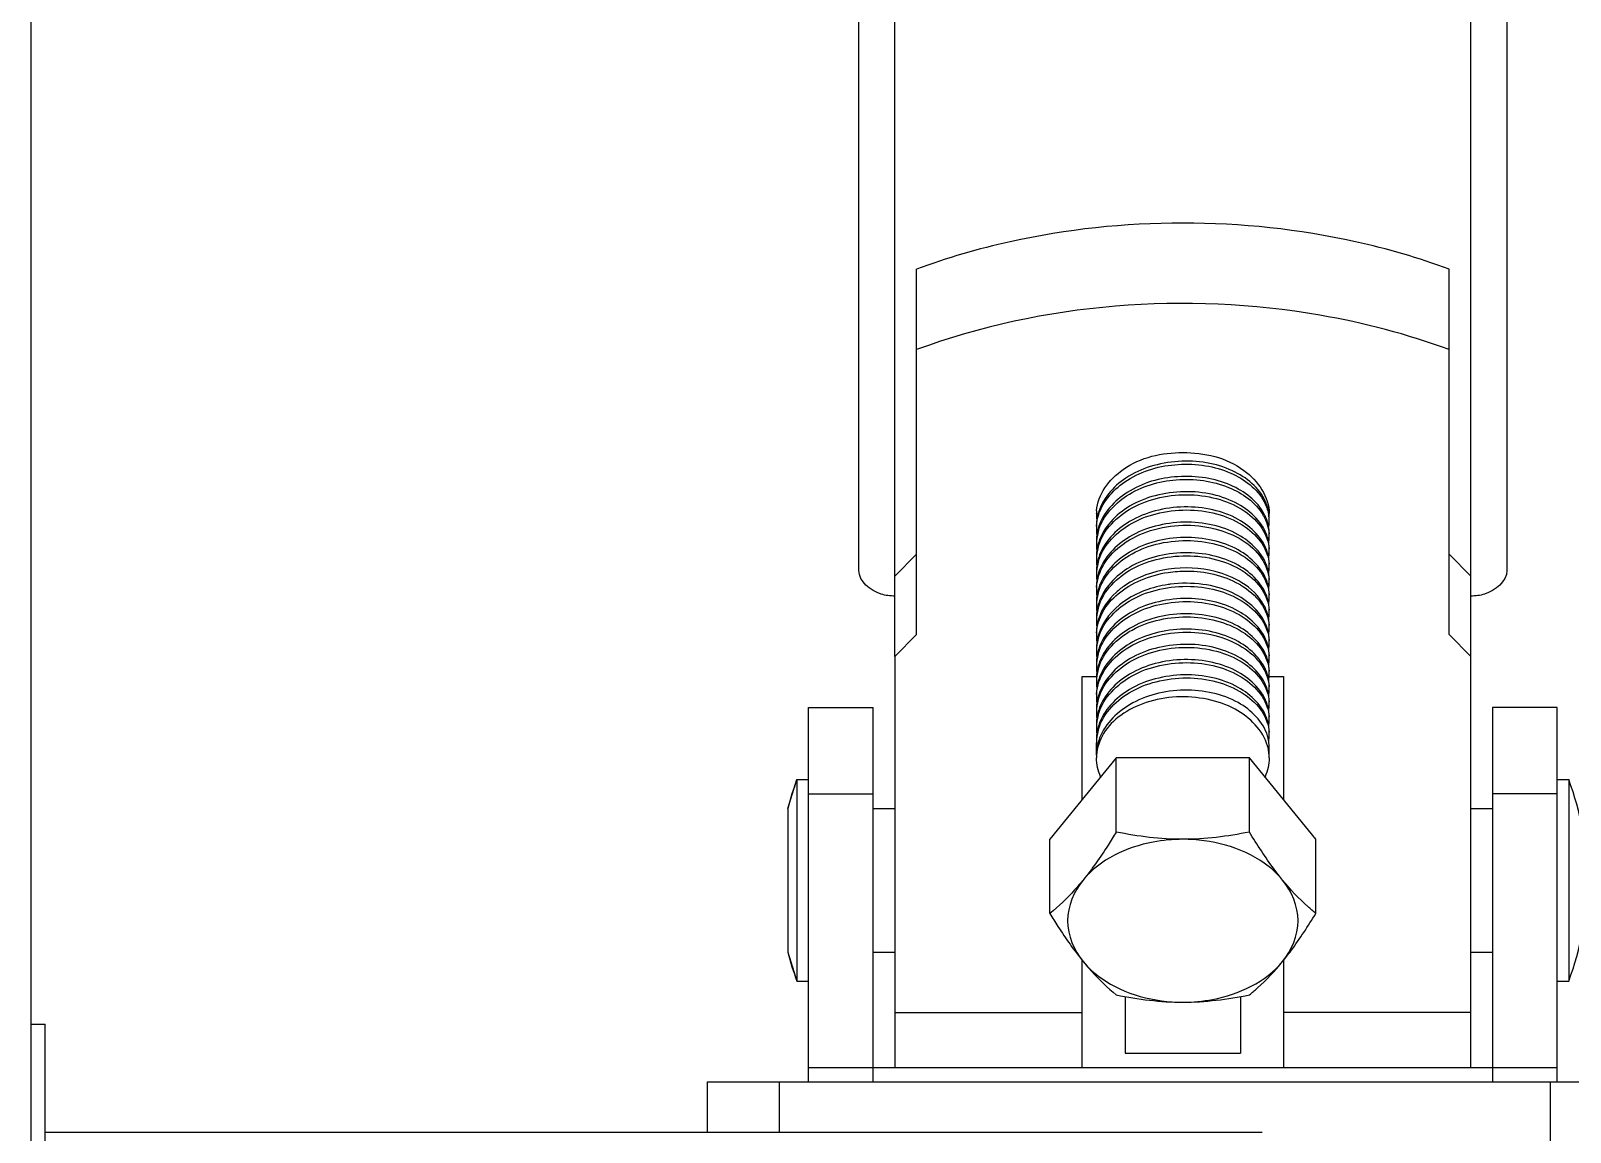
# Model space of a CAD drawing. Extents: x 185245 to 1992634, y -19957 to 755165.
# Drawn here: x 1878212.5 to 1878699.2, y 577585 to 577933.4 of the extents above; entities that cross this region are included whole.
import ezdxf

# ---------------------------------------------------------------- set-up
doc = ezdxf.new("R2010")
doc.units = 0
doc.header["$LTSCALE"] = 1000
doc.header["$MEASUREMENT"] = 0
doc.layers.add('02___PRT_ALL_AXES', color=7, linetype='Continuous')

msp = doc.modelspace()

# ---------------------------------------------------------------- linework, layer by layer
at = {"color": 7, "linetype": 'Continuous'}
for p, q in [((1878212.49, 580214.5), (1878212.49, 576571.85)), ((1878474.31, 577762.62), (1878474.31, 579282.38)), ((1878679.21, 579282.38), (1878679.21, 577762.62)), ((1878485.69, 577760.91), (1878485.69, 579232.95)), ((1878667.83, 577760.91), (1878667.83, 579232.95)), ((1878549.44, 577780.58), (1878549.44, 577780.65)), ((1878485.69, 577735.48), (1878485.69, 577605.45)), ((1878667.83, 577605.45), (1878667.83, 577735.48)), ((1878544.89, 577690.1), (1878544.89, 577729.13)), ((1878608.63, 577729.13), (1878608.63, 577690.1)), ((1878458.37, 577600.9), (1878458.37, 577719.28)), ((1878458.37, 577719.28), (1878478.86, 577719.28)), ((1878478.86, 577600.9), (1878478.86, 577719.28)), ((1878695.15, 577719.28), (1878674.66, 577719.28)), ((1878674.66, 577719.28), (1878674.66, 577600.9)), ((1878695.15, 577600.9), (1878695.15, 577719.28)), ((1878549.9, 577707.95), (1878549.44, 577708.14)), ((1878549.44, 577704.27), (1878549.44, 577708.14)), ((1878604.08, 577703.37), (1878604.08, 577706.69)), ((1878555.73, 577703.37), (1878534.7, 577677.62)), ((1878597.79, 577703.37), (1878555.73, 577703.37)), ((1878618.82, 577677.62), (1878597.79, 577703.37)), ((1878454.73, 577696.52), (1878458.37, 577696.52)), ((1878695.15, 577696.52), (1878698.79, 577696.52)), ((1878458.37, 577691.96), (1878478.86, 577691.96)), ((1878695.15, 577691.96), (1878674.66, 577691.96)), ((1878478.86, 577687.41), (1878485.69, 577687.41)), ((1878667.83, 577687.41), (1878674.66, 577687.41)), ((1878544.89, 577605.45), (1878544.89, 577639.4)), ((1878608.63, 577639.4), (1878608.63, 577605.45)), ((1878454.73, 577632.77), (1878458.37, 577632.77)), ((1878695.15, 577632.77), (1878698.79, 577632.77)), ((1878558.55, 577627.88), (1878558.55, 577610)), ((1878594.97, 577627.88), (1878594.97, 577610)), ((1878212.49, 577619.11), (1878217.05, 577619.11)), ((1878217.05, 577573.58), (1878217.05, 577619.11)), ((1878485.69, 577622.79), (1878544.89, 577622.79)), ((1878667.83, 577622.79), (1878608.63, 577622.79)), ((1878558.55, 577610), (1878594.97, 577610)), ((1878458.37, 577605.45), (1878695.15, 577605.45)), ((1878426.5, 577584.96), (1878426.5, 577600.9)), ((1878426.5, 577600.9), (1878813.53, 577600.9)), ((1878449.27, 577584.96), (1878449.27, 577600.9)), ((1878692.87, 577600.9), (1878692.87, 577364.13)), ((1878217.05, 577584.96), (1878601.8, 577584.96))]:
    msp.add_line(p, q, dxfattribs=at)
for centre, radius, start, end in [((1878590.23, 577778.83), 13.88, 16.463, 24.1462), ((1878564.15, 577780.58), 14.71, 178.7568, 179.7371), ((1878564.13, 577780.58), 14.69, 179.7373, 180), ((1878564.28, 577780.58), 14.84, 180.017, 187.4905), ((1878564.63, 577776.66), 15.2, 165.833, 172.4333), ((1878564.83, 577776.61), 15.4, 165.5442, 165.8443), ((1878588.8, 577772.34), 15.47, 29.635, 30.5689), ((1878589.37, 577773.62), 14.83, 25.7531, 27.6632), ((1878589.89, 577773.86), 14.26, 20.1759, 25.7754), ((1878590.77, 577779), 13.32, 15.3164, 16.4117), ((1878591.02, 577779.07), 13.06, 8.8387, 15.3294), ((1878591.18, 577778.13), 12.9, 9.5494, 10.9745), ((1878591.32, 577778.15), 12.76, 4.3772, 9.5535), ((1878591.29, 577783.01), 12.79, 351.2051, 354.2165), ((1878591.27, 577779.11), 12.81, 6.8038, 8.821), ((1878591.44, 577779.13), 12.64, 0.0138, 6.8103), ((1878564.29, 577776.71), 14.85, 172.4409, 179.9826), ((1878564.19, 577775.75), 14.75, 176.2908, 179.9967), ((1878564.29, 577775.75), 14.85, 180.0174, 187.5633), ((1878564.64, 577771.83), 15.2, 165.6882, 172.5045), ((1878564.83, 577770.82), 15.4, 162.4954, 170.6136), ((1878565.02, 577771.74), 15.59, 162.517, 165.6934), ((1878590.36, 577774.04), 13.75, 18.8402, 20.1483), ((1878590.55, 577774.1), 13.55, 16.7965, 18.8416), ((1878590.92, 577774.21), 13.16, 10.3064, 16.8137), ((1878591.35, 577774.29), 12.73, 0.0321, 10.2928), ((1878591.42, 577778.17), 12.66, 352.6975, 359.9837), ((1878591.46, 577778.16), 12.62, 0.0037, 4.3716), ((1878564.28, 577771.88), 14.84, 172.5135, 179.983), ((1878564.19, 577770.92), 14.76, 176.2906, 179.9967), ((1878564.29, 577770.92), 14.85, 180.0173, 187.5347), ((1878564.4, 577770.9), 14.96, 170.6414, 176.2826), ((1878564.64, 577767), 15.2, 165.7505, 172.4767), ((1878564.83, 577766), 15.4, 162.4832, 170.5789), ((1878565.01, 577766.91), 15.59, 162.5133, 165.755), ((1878590.77, 577769.34), 13.32, 15.3039, 16.412), ((1878591.02, 577769.41), 13.06, 8.839, 15.3168), ((1878591.39, 577773.34), 12.69, 351.1952, 359.9741), ((1878591.39, 577769.46), 12.69, 0.0261, 8.8331), ((1878591.49, 577773.33), 12.59, 0.0047, 4.3399), ((1878564.29, 577767.05), 14.85, 172.4851, 179.9829), ((1878564.19, 577766.09), 14.76, 176.2901, 179.9967), ((1878564.29, 577766.09), 14.85, 180.0171, 187.5223), ((1878564.4, 577766.07), 14.96, 170.6064, 176.282), ((1878564.63, 577762.17), 15.2, 165.7629, 172.465), ((1878564.83, 577761.17), 15.4, 162.498, 170.6185), ((1878565.01, 577762.08), 15.59, 162.501, 165.7673), ((1878590.77, 577764.51), 13.32, 15.3602, 16.4085), ((1878591.02, 577764.58), 13.06, 8.8275, 15.3735), ((1878591.39, 577768.51), 12.69, 351.1826, 359.9739), ((1878591.39, 577764.64), 12.69, 0.0261, 8.8211), ((1878591.49, 577768.5), 12.59, 0.0047, 4.3394), ((1878591.49, 577763.67), 12.59, 0.0047, 4.3395), ((1878564.29, 577762.22), 14.85, 172.4732, 179.9828), ((1878564.19, 577761.26), 14.75, 176.2908, 179.9967), ((1878564.3, 577761.27), 14.86, 180.018, 187.7975), ((1878564.4, 577761.24), 14.96, 170.6461, 176.2828), ((1878564.63, 577757.34), 15.19, 165.7041, 172.7434), ((1878565.01, 577757.25), 15.59, 162.5159, 165.7097), ((1878590.77, 577759.68), 13.32, 15.3455, 16.4078), ((1878591.02, 577759.75), 13.06, 8.8161, 15.3587), ((1878591.39, 577763.68), 12.69, 351.1717, 359.9739), ((1878591.39, 577759.81), 12.69, 0.026, 8.8097), ((1878591.49, 577758.84), 12.59, 0.0047, 4.3394), ((1878564.28, 577757.39), 14.84, 172.7542, 179.9843), ((1878564.19, 577756.43), 14.75, 176.2906, 179.9967), ((1878564.29, 577756.44), 14.85, 180.0174, 187.5513), ((1878564.64, 577752.51), 15.2, 165.7267, 172.493), ((1878564.83, 577751.51), 15.4, 162.4909, 170.6051), ((1878565.01, 577752.42), 15.59, 162.5135, 165.7315), ((1878577.76, 577720.66), 37.96, 97.612, 98.5483), ((1878581.6, 577735.63), 26.15, 59.2313, 60.5207), ((1878590.77, 577754.85), 13.32, 15.3562, 16.4067), ((1878591.03, 577754.92), 13.06, 8.5831, 15.3704), ((1878591.38, 577758.85), 12.7, 350.9429, 359.9728), ((1878591.39, 577754.98), 12.69, 0.0243, 8.5745), ((1878591.49, 577754.02), 12.59, 0.0047, 4.3393), ((1878564.28, 577752.56), 14.85, 172.5017, 179.9829), ((1878564.19, 577751.6), 14.76, 176.2904, 179.9967), ((1878564.29, 577751.61), 14.85, 180.0173, 187.5367), ((1878564.4, 577751.59), 14.96, 170.6329, 176.2824), ((1878564.63, 577747.68), 15.2, 165.766, 172.4789), ((1878564.83, 577746.68), 15.4, 162.488, 170.5957), ((1878565.01, 577747.59), 15.59, 162.5087, 165.7704), ((1878590.77, 577750.02), 13.32, 15.3803, 16.4044), ((1878591.02, 577750.09), 13.06, 8.806, 15.3938), ((1878591.39, 577754.02), 12.69, 351.161, 359.9738), ((1878591.39, 577750.15), 12.69, 0.0259, 8.7993), ((1878591.49, 577749.19), 12.59, 0.0047, 4.3389), ((1878564.29, 577747.73), 14.85, 172.4872, 179.9829), ((1878564.19, 577746.77), 14.76, 176.2903, 179.9967), ((1878564.29, 577746.78), 14.85, 180.0173, 187.5328), ((1878564.4, 577746.76), 14.96, 170.6233, 176.2823), ((1878564.63, 577742.86), 15.2, 165.7649, 172.4752), ((1878565.01, 577742.76), 15.59, 162.5058, 165.7693), ((1878590.77, 577745.19), 13.32, 15.4324, 16.4009), ((1878591.02, 577745.26), 13.06, 8.7871, 15.4463), ((1878591.39, 577749.19), 12.69, 351.1413, 359.9737), ((1878591.39, 577745.32), 12.69, 0.0258, 8.7798), ((1878591.48, 577744.36), 12.6, 0.0046, 4.3456), ((1878564.29, 577742.9), 14.85, 172.4835, 179.9829), ((1878564.2, 577741.94), 14.76, 176.2866, 179.9968), ((1878564.28, 577741.95), 14.84, 180.0162, 187.3323), ((1878564.63, 577738.03), 15.2, 165.7459, 172.2807), ((1878564.83, 577737.02), 15.4, 162.4871, 170.6053), ((1878565.03, 577737.93), 15.61, 162.4516, 165.7498), ((1878590.98, 577740.42), 13.11, 9.0944, 16.4713), ((1878591.38, 577740.49), 12.7, 0.0272, 9.08), ((1878591.39, 577744.36), 12.69, 351.4494, 359.976), ((1878591.49, 577739.53), 12.59, 0.0047, 4.3396), ((1878564.29, 577738.07), 14.85, 172.2882, 179.9823), ((1878564.19, 577737.11), 14.75, 176.2903, 179.9967), ((1878564.29, 577737.12), 14.85, 180.0172, 187.5261), ((1878564.4, 577737.1), 14.96, 170.633, 176.2824), ((1878564.64, 577733.2), 15.2, 165.7642, 172.4682), ((1878564.83, 577732.19), 15.4, 162.4824, 170.5717), ((1878565.01, 577733.1), 15.59, 162.5049, 165.7686), ((1878590.77, 577735.53), 13.32, 15.3426, 16.4105), ((1878591.02, 577735.6), 13.06, 8.8357, 15.3558), ((1878591.39, 577739.53), 12.69, 351.1911, 359.9741), ((1878591.39, 577735.66), 12.69, 0.0261, 8.8295), ((1878591.49, 577734.7), 12.59, 0.0047, 4.3395), ((1878564.29, 577733.24), 14.85, 172.4765, 179.9828), ((1878564.19, 577732.28), 14.75, 176.29, 179.9967), ((1878564.29, 577732.29), 14.85, 180.0171, 187.5169), ((1878564.4, 577732.27), 14.96, 170.5993, 176.2819), ((1878564.64, 577728.37), 15.2, 165.7627, 172.4595), ((1878564.83, 577727.36), 15.4, 162.4829, 170.5782), ((1878565.01, 577728.27), 15.59, 162.5002, 165.767), ((1878590.77, 577730.71), 13.32, 15.3335, 16.4046), ((1878591.02, 577730.77), 13.06, 8.8222, 15.3467), ((1878591.39, 577734.7), 12.69, 351.178, 359.9739), ((1878591.39, 577730.83), 12.69, 0.0259, 8.8159), ((1878591.49, 577729.87), 12.59, 0.0047, 4.3399), ((1878564.29, 577728.42), 14.85, 172.4677, 179.9827), ((1878564.19, 577727.45), 14.75, 176.29, 179.9967), ((1878564.28, 577727.46), 14.84, 180.017, 187.4489), ((1878564.4, 577727.44), 14.96, 170.6057, 176.2819), ((1878564.64, 577723.54), 15.2, 165.7631, 172.3902), ((1878565.01, 577723.44), 15.59, 162.5007, 165.7672), ((1878590.78, 577725.88), 13.32, 15.295, 16.4082), ((1878591.02, 577725.94), 13.06, 8.8659, 15.3078), ((1878591.39, 577729.87), 12.69, 351.2218, 359.9742), ((1878591.39, 577726), 12.69, 0.0263, 8.8603), ((1878591.49, 577725.04), 12.59, 0.0047, 4.3399), ((1878564.29, 577723.59), 14.85, 172.3978, 179.9823), ((1878564.19, 577722.62), 14.75, 176.29, 179.9967), ((1878564.29, 577722.63), 14.85, 180.0171, 187.5089), ((1878564.64, 577718.71), 15.2, 165.7634, 172.4513), ((1878564.83, 577717.7), 15.4, 162.4867, 170.562), ((1878565.01, 577718.61), 15.59, 162.5015, 165.7677), ((1878590.77, 577721.05), 13.32, 15.3024, 16.4096), ((1878591.03, 577721.11), 13.05, 8.6158, 15.3161), ((1878591.38, 577725.04), 12.7, 350.9764, 359.9733), ((1878591.39, 577721.17), 12.69, 0.0245, 8.608), ((1878591.49, 577720.21), 12.59, 0.0047, 4.3399), ((1878564.29, 577718.76), 14.85, 172.4594, 179.9827), ((1878564.2, 577717.79), 14.76, 176.29, 179.9967), ((1878564.28, 577717.8), 14.84, 180.017, 187.4917), ((1878564.4, 577717.78), 14.96, 170.5894, 176.2819), ((1878564.64, 577713.88), 15.2, 165.765, 172.4342), ((1878564.83, 577712.87), 15.4, 162.4917, 170.5553), ((1878565.01, 577713.78), 15.59, 162.5045, 165.7692), ((1878590.77, 577716.22), 13.32, 15.3158, 16.4116), ((1878591.02, 577716.28), 13.06, 8.8392, 15.3288), ((1878591.39, 577720.22), 12.69, 351.1951, 359.9741), ((1878591.39, 577716.34), 12.69, 0.0262, 8.8333), ((1878591.49, 577715.38), 12.59, 0.0047, 4.3399), ((1878564.29, 577713.93), 14.85, 172.4422, 179.9826), ((1878564.2, 577712.96), 14.76, 176.2903, 179.9967), ((1878564.29, 577712.97), 14.85, 180.0172, 187.5273), ((1878564.4, 577712.95), 14.96, 170.5827, 176.2821), ((1878564.63, 577709.05), 15.2, 165.7668, 172.4699), ((1878564.83, 577708.04), 15.4, 162.4849, 170.5952), ((1878565.01, 577708.95), 15.59, 162.5094, 165.7711), ((1878590.77, 577711.39), 13.32, 15.3138, 16.4121), ((1878591.02, 577711.45), 13.06, 8.8348, 15.3268), ((1878591.39, 577715.39), 12.69, 351.1908, 359.9741), ((1878591.39, 577711.51), 12.69, 0.0261, 8.8289), ((1878591.49, 577710.55), 12.59, 0.0047, 4.3394), ((1878564.29, 577709.1), 14.85, 172.4782, 179.9829), ((1878564.19, 577708.13), 14.75, 176.2902, 179.9967), ((1878564.4, 577708.12), 14.96, 170.6229, 176.2822), ((1878565.01, 577704.12), 15.59, 162.5026, 165.791), ((1878590.77, 577706.56), 13.32, 15.3664, 16.4089), ((1878591.02, 577706.62), 13.06, 8.8239, 15.3798), ((1878591.39, 577710.56), 12.69, 351.179, 359.9739), ((1878591.39, 577706.68), 12.69, 0.0261, 8.8175)]:
    msp.add_arc(centre, radius, start, end, dxfattribs=at)
for points, knots in [([(1878602.9, 577784.51), (1878600.96, 577788.85), (1878594.38, 577794.12), (1878584.21, 577797.06), (1878575.28, 577797.53), (1878566.51, 577795.89), (1878556.77, 577791.55), (1878551.12, 577785.13), (1878549.92, 577780.46)], [0, 0, 0, 0, 0.223773, 0.357617, 0.498713, 0.639512, 0.772857, 1, 1, 1, 1]), ([(1878550.16, 577780.34), (1878551.6, 577784.84), (1878559.34, 577793.07), (1878572.52, 577796.63), (1878583.87, 577796.14), (1878593.82, 577793.38), (1878600.34, 577788.49), (1878602.51, 577784.36)], [0, 0, 0, 0, 0.228509, 0.499781, 0.640257, 0.774022, 1, 1, 1, 1]), ([(1878602.51, 577780.5), (1878600.34, 577784.64), (1878593.8, 577789.53), (1878583.84, 577792.28), (1878572.48, 577792.76), (1878559.29, 577789.18), (1878551.56, 577780.92), (1878550.14, 577776.42)], [0, 0, 0, 0, 0.226055, 0.35988, 0.500401, 0.771641, 1, 1, 1, 1]), ([(1878550.15, 577775.46), (1878551.54, 577779.88), (1878559.07, 577788.04), (1878572, 577791.71), (1878583.2, 577791.4), (1878593.15, 577788.86), (1878599.76, 577784.23), (1878602.13, 577780.21)], [0, 0, 0, 0, 0.227348, 0.497152, 0.637415, 0.771604, 1, 1, 1, 1]), ([(1878603.55, 577773.1), (1878602.23, 577777.6), (1878596.12, 577783.52), (1878586.16, 577787.03), (1878577.14, 577787.96), (1878568.08, 577786.7), (1878557.83, 577782.68), (1878551.65, 577776.36), (1878550.15, 577771.59)], [0, 0, 0, 0, 0.2172, 0.349119, 0.49007, 0.632362, 0.768232, 1, 1, 1, 1]), ([(1878550.15, 577770.63), (1878551.74, 577775.67), (1878558.51, 577782.26), (1878569.5, 577786.11), (1878579.11, 577787.02), (1878588.41, 577785.54), (1878596.38, 577781.91), (1878602.12, 577776.46), (1878603.87, 577771.71), (1878604.04, 577769.46)], [0, 0, 0, 0, 0.234601, 0.372819, 0.516614, 0.657142, 0.786237, 0.899566, 1, 1, 1, 1]), ([(1878550.14, 577765.8), (1878551.73, 577770.84), (1878558.51, 577777.43), (1878569.5, 577781.28), (1878579.11, 577782.19), (1878588.41, 577780.71), (1878596.38, 577777.08), (1878602.12, 577771.63), (1878603.87, 577766.88), (1878604.04, 577764.63)], [0, 0, 0, 0, 0.234601, 0.372807, 0.516599, 0.657132, 0.786232, 0.899564, 1, 1, 1, 1]), ([(1878603.55, 577768.27), (1878602.23, 577772.77), (1878596.12, 577778.69), (1878586.16, 577782.2), (1878577.14, 577783.13), (1878568.09, 577781.87), (1878557.84, 577777.85), (1878551.65, 577771.54), (1878550.15, 577766.77)], [0, 0, 0, 0, 0.217195, 0.349114, 0.490063, 0.632357, 0.768233, 1, 1, 1, 1]), ([(1878549.47, 577757.38), (1878549.64, 577759.97), (1878551.53, 577765.39), (1878557.88, 577771.65), (1878566.63, 577775.78), (1878576.67, 577777.4), (1878586.71, 577776.39), (1878595.47, 577772.89), (1878601.88, 577767.27), (1878603.86, 577762.2), (1878604.04, 577759.8)], [0, 0, 0, 0, 0.108836, 0.229817, 0.365008, 0.508761, 0.651467, 0.783424, 0.898808, 1, 1, 1, 1]), ([(1878603.55, 577763.44), (1878602.23, 577767.94), (1878596.12, 577773.86), (1878586.16, 577777.37), (1878577.14, 577778.3), (1878568.08, 577777.04), (1878557.83, 577773.02), (1878551.65, 577766.7), (1878550.14, 577761.93)], [0, 0, 0, 0, 0.217199, 0.349123, 0.490078, 0.632366, 0.768232, 1, 1, 1, 1]), ([(1878603.55, 577758.61), (1878602.23, 577763.11), (1878596.12, 577769.03), (1878586.16, 577772.54), (1878577.14, 577773.47), (1878568.08, 577772.21), (1878557.83, 577768.19), (1878551.65, 577761.87), (1878550.15, 577757.1)], [0, 0, 0, 0, 0.217199, 0.349123, 0.490079, 0.632367, 0.768233, 1, 1, 1, 1]), ([(1878550.15, 577756.14), (1878551.73, 577761.18), (1878558.51, 577767.77), (1878569.5, 577771.62), (1878579.11, 577772.53), (1878588.41, 577771.05), (1878596.38, 577767.42), (1878602.12, 577761.97), (1878603.87, 577757.23), (1878604.04, 577754.97)], [0, 0, 0, 0, 0.234599, 0.372817, 0.516611, 0.657137, 0.78623, 0.899563, 1, 1, 1, 1]), ([(1878603.55, 577753.78), (1878602.23, 577758.28), (1878596.12, 577764.2), (1878586.16, 577767.71), (1878577.14, 577768.65), (1878568.08, 577767.38), (1878557.83, 577763.36), (1878551.65, 577757.05), (1878550.15, 577752.28)], [0, 0, 0, 0, 0.217199, 0.349112, 0.490063, 0.632356, 0.768233, 1, 1, 1, 1]), ([(1878550.15, 577751.31), (1878551.73, 577756.35), (1878558.51, 577762.94), (1878569.5, 577766.79), (1878579.11, 577767.7), (1878588.41, 577766.22), (1878596.38, 577762.59), (1878602.12, 577757.14), (1878603.87, 577752.4), (1878604.04, 577750.14)], [0, 0, 0, 0, 0.234599, 0.372814, 0.516606, 0.657131, 0.786224, 0.899562, 1, 1, 1, 1]), ([(1878595.43, 577758.8), (1878592.83, 577760.42), (1878581.04, 577765.17), (1878566.55, 577763.29), (1878558.6, 577757.99)], [0, 0, 0, 0, 0.242438, 1, 1, 1, 1]), ([(1878485.69, 577754.57), (1878484.23, 577754.57), (1878479.49, 577755.04), (1878474.31, 577759.21), (1878474.31, 577762.62)], [0, 0, 0, 0, 0.300361, 1, 1, 1, 1]), ([(1878549.47, 577742.9), (1878549.62, 577745.19), (1878551.12, 577749.97), (1878556.24, 577755.81), (1878563.5, 577760.07), (1878569.16, 577761.61), (1878572.12, 577762.06)], [0, 0, 0, 0, 0.21682, 0.453957, 0.717085, 1, 1, 1, 1]), ([(1878572.12, 577762.06), (1878574.09, 577762.35), (1878581.69, 577762.9), (1878589.57, 577761.17), (1878594.47, 577758.4)], [0, 0, 0, 0, 0.26131, 1, 1, 1, 1]), ([(1878679.21, 577762.62), (1878679.21, 577759.21), (1878674.03, 577755.04), (1878669.29, 577754.57), (1878667.83, 577754.57)], [0, 0, 0, 0, 0.699639, 1, 1, 1, 1]), ([(1878572.12, 577758.19), (1878567.14, 577757.44), (1878558.02, 577754.34), (1878551.44, 577746.7), (1878550.15, 577742.63)], [0, 0, 0, 0, 0.541307, 1, 1, 1, 1]), ([(1878558.6, 577757.99), (1878557.57, 577757.31), (1878553.97, 577754.55), (1878551.14, 577750.61), (1878550.15, 577747.45)], [0, 0, 0, 0, 0.270094, 1, 1, 1, 1]), ([(1878550.15, 577741.65), (1878551.74, 577746.7), (1878558.51, 577753.28), (1878569.5, 577757.14), (1878579.11, 577758.04), (1878588.41, 577756.57), (1878596.38, 577752.93), (1878602.12, 577747.48), (1878603.87, 577742.74), (1878604.04, 577740.48)], [0, 0, 0, 0, 0.2346, 0.372814, 0.516605, 0.65714, 0.786235, 0.899567, 1, 1, 1, 1]), ([(1878603.55, 577744.14), (1878602.04, 577749.22), (1878594.54, 577755.67), (1878582.97, 577758.7), (1878576.15, 577758.74), (1878572.74, 577758.28)], [0, 0, 0, 0, 0.441714, 0.713654, 1, 1, 1, 1]), ([(1878594.98, 577758.1), (1878597.45, 577756.63), (1878601.73, 577753.09), (1878603.85, 577747.81), (1878604.04, 577745.31)], [0, 0, 0, 0, 0.534403, 1, 1, 1, 1]), ([(1878603.55, 577748.95), (1878603.27, 577749.91), (1878601.59, 577753.92), (1878598.24, 577757.05), (1878595.43, 577758.8)], [0, 0, 0, 0, 0.23168, 1, 1, 1, 1]), ([(1878603.55, 577739.3), (1878602.23, 577743.79), (1878596.12, 577749.71), (1878586.16, 577753.22), (1878577.14, 577754.16), (1878568.08, 577752.89), (1878557.84, 577748.87), (1878551.65, 577742.56), (1878550.15, 577737.79)], [0, 0, 0, 0, 0.217198, 0.349118, 0.490075, 0.632362, 0.768234, 1, 1, 1, 1]), ([(1878550.15, 577736.82), (1878551.74, 577741.87), (1878558.51, 577748.45), (1878569.5, 577752.31), (1878579.11, 577753.21), (1878588.41, 577751.74), (1878596.38, 577748.11), (1878602.12, 577742.65), (1878603.87, 577737.91), (1878604.04, 577735.65)], [0, 0, 0, 0, 0.234603, 0.372813, 0.516604, 0.657136, 0.786228, 0.899564, 1, 1, 1, 1]), ([(1878603.55, 577734.47), (1878602.23, 577738.96), (1878596.12, 577744.88), (1878586.16, 577748.39), (1878577.14, 577749.33), (1878568.09, 577748.06), (1878557.84, 577744.04), (1878551.65, 577737.73), (1878550.15, 577732.96)], [0, 0, 0, 0, 0.217202, 0.349116, 0.490071, 0.632358, 0.76823, 1, 1, 1, 1]), ([(1878550.15, 577731.99), (1878551.74, 577737.04), (1878558.51, 577743.62), (1878569.5, 577747.48), (1878579.11, 577748.38), (1878588.41, 577746.91), (1878596.38, 577743.28), (1878602.12, 577737.82), (1878603.87, 577733.08), (1878604.04, 577730.82)], [0, 0, 0, 0, 0.234605, 0.372816, 0.516608, 0.657138, 0.78623, 0.899566, 1, 1, 1, 1]), ([(1878549.47, 577723.58), (1878549.64, 577726.17), (1878551.53, 577731.59), (1878557.88, 577737.85), (1878566.63, 577741.97), (1878576.67, 577743.6), (1878586.71, 577742.59), (1878595.47, 577739.09), (1878601.88, 577733.47), (1878603.86, 577728.4), (1878604.04, 577725.99)], [0, 0, 0, 0, 0.108831, 0.229813, 0.365006, 0.508762, 0.651468, 0.78342, 0.898809, 1, 1, 1, 1]), ([(1878603.55, 577729.64), (1878602.23, 577734.13), (1878596.12, 577740.05), (1878586.16, 577743.56), (1878577.14, 577744.5), (1878568.09, 577743.23), (1878557.84, 577739.21), (1878551.65, 577732.9), (1878550.15, 577728.13)], [0, 0, 0, 0, 0.217202, 0.349116, 0.49007, 0.632359, 0.768228, 1, 1, 1, 1]), ([(1878603.55, 577724.81), (1878602.23, 577729.3), (1878596.12, 577735.22), (1878586.16, 577738.73), (1878577.14, 577739.67), (1878568.08, 577738.4), (1878557.84, 577734.39), (1878551.65, 577728.07), (1878550.15, 577723.3)], [0, 0, 0, 0, 0.217202, 0.349116, 0.49007, 0.632359, 0.768228, 1, 1, 1, 1]), ([(1878550.15, 577722.33), (1878551.74, 577727.38), (1878558.51, 577733.96), (1878569.5, 577737.82), (1878579.11, 577738.72), (1878588.41, 577737.25), (1878596.38, 577733.62), (1878602.12, 577728.16), (1878603.87, 577723.42), (1878604.04, 577721.16)], [0, 0, 0, 0, 0.234607, 0.372817, 0.516612, 0.657139, 0.786233, 0.899567, 1, 1, 1, 1]), ([(1878603.55, 577719.98), (1878602.23, 577724.48), (1878596.12, 577730.39), (1878586.16, 577733.9), (1878577.14, 577734.84), (1878568.08, 577733.57), (1878557.84, 577729.56), (1878551.65, 577723.24), (1878550.15, 577718.47)], [0, 0, 0, 0, 0.217201, 0.349117, 0.490069, 0.63236, 0.768228, 1, 1, 1, 1]), ([(1878550.15, 577717.5), (1878551.73, 577722.55), (1878558.51, 577729.13), (1878569.5, 577732.99), (1878579.11, 577733.89), (1878588.41, 577732.42), (1878596.38, 577728.79), (1878602.12, 577723.33), (1878603.87, 577718.59), (1878604.04, 577716.33)], [0, 0, 0, 0, 0.234605, 0.372817, 0.516611, 0.657139, 0.786234, 0.899567, 1, 1, 1, 1]), ([(1878603.55, 577715.15), (1878602.23, 577719.65), (1878596.12, 577725.56), (1878586.16, 577729.07), (1878577.14, 577730.01), (1878568.08, 577728.74), (1878557.83, 577724.73), (1878551.65, 577718.41), (1878550.15, 577713.64)], [0, 0, 0, 0, 0.2172, 0.349118, 0.490069, 0.632361, 0.76823, 1, 1, 1, 1]), ([(1878550.15, 577712.68), (1878551.74, 577717.72), (1878558.51, 577724.3), (1878569.5, 577728.16), (1878579.11, 577729.06), (1878588.41, 577727.59), (1878596.38, 577723.96), (1878602.12, 577718.5), (1878603.87, 577713.76), (1878604.04, 577711.5)], [0, 0, 0, 0, 0.234601, 0.372817, 0.516613, 0.65714, 0.786235, 0.899567, 1, 1, 1, 1]), ([(1878603.55, 577710.32), (1878602.23, 577714.82), (1878596.12, 577720.73), (1878586.16, 577724.24), (1878577.14, 577725.18), (1878568.08, 577723.92), (1878557.84, 577719.9), (1878551.65, 577713.58), (1878550.15, 577708.81)], [0, 0, 0, 0, 0.217197, 0.349115, 0.490066, 0.632359, 0.768233, 1, 1, 1, 1])]:
    msp.add_open_spline(points, degree=3, knots=knots, dxfattribs=at)
for points in [[(1878602.51, 577784.36), (1878603.13, 577783.18), (1878603.59, 577781.9), (1878603.85, 577780.58)], [(1878549.47, 577776.7), (1878549.55, 577777.94), (1878549.79, 577779.17), (1878550.16, 577780.34)], [(1878602.25, 577779.99), (1878603.24, 577778.26), (1878603.89, 577776.27), (1878604.04, 577774.29)], [(1878549.9, 577707.95), (1878549.6, 577706.75), (1878549.44, 577705.51), (1878549.44, 577704.27)]]:
    msp.add_open_spline(points, degree=3, dxfattribs=at)
at = {"layer": '02___PRT_ALL_AXES', "color": 7, "linetype": 'Continuous'}
for p, q in [((1878492.52, 577742.37), (1878492.52, 577857.96)), ((1878661, 577742.37), (1878661, 577857.96)), ((1878549.44, 577780.58), (1878549.44, 577780.65)), ((1878492.52, 577767.81), (1878485.69, 577760.91)), ((1878667.83, 577760.91), (1878661, 577767.81)), ((1878485.69, 577735.48), (1878485.69, 577760.91)), ((1878667.83, 577735.48), (1878667.83, 577760.91)), ((1878492.52, 577742.37), (1878485.69, 577735.48)), ((1878667.83, 577735.48), (1878661, 577742.37)), ((1878544.89, 577729.13), (1878549.44, 577729.13)), ((1878604.08, 577729.13), (1878608.63, 577729.13)), ((1878549.44, 577704.27), (1878549.44, 577708.14)), ((1878604.08, 577703.37), (1878604.08, 577706.69)), ((1878555.73, 577679.92), (1878555.73, 577703.37)), ((1878597.79, 577679.92), (1878597.79, 577703.37)), ((1878451.86, 577687.41), (1878454.73, 577696.52)), ((1878454.73, 577696.52), (1878454.73, 577632.77)), ((1878454.73, 577696.52), (1878458.37, 577696.52)), ((1878695.15, 577696.52), (1878698.79, 577696.52)), ((1878698.79, 577696.52), (1878698.79, 577632.77)), ((1878451.86, 577687.41), (1878451.86, 577641.88)), ((1878478.86, 577687.41), (1878485.69, 577687.41)), ((1878667.83, 577687.41), (1878674.66, 577687.41)), ((1878534.7, 577654.16), (1878534.7, 577677.62)), ((1878618.82, 577654.16), (1878618.82, 577677.62)), ((1878451.86, 577641.88), (1878454.73, 577632.77)), ((1878478.86, 577641.88), (1878485.69, 577641.88)), ((1878667.83, 577641.88), (1878674.66, 577641.88)), ((1878454.73, 577632.77), (1878458.37, 577632.77)), ((1878695.15, 577632.77), (1878698.79, 577632.77))]:
    msp.add_line(p, q, dxfattribs=at)
for centre, radius, start, end in [((1878571.73, 577642.42), 229.64, 102.4606, 110.1778), ((1878581.79, 577642.42), 229.64, 69.8222, 77.5394), ((1878563.09, 577780.65), 13.65, 176.3051, 179.9979), ((1878563.16, 577780.65), 13.72, 180.0148, 187.3003), ((1878590.44, 577780.65), 13.64, 357.0544, 359.9988), ((1878589.77, 577703.27), 14.32, 13.5882, 15.7069), ((1878590.17, 577703.36), 13.91, 0.0785, 13.6173), ((1878563.08, 577703.37), 13.64, 176.2826, 179.9965), ((1878540.04, 577664.64), 91.07, 159.5127, 165.5225), ((1878613.48, 577664.64), 91.07, 339.5127, 20.4873), ((1878540.04, 577664.64), 91.07, 194.4775, 200.4873)]:
    msp.add_arc(centre, radius, start, end, dxfattribs=at)
for points in [[(1878631.33, 577866.64), (1878595.82, 577874.53), (1878557.7, 577874.53), (1878522.18, 577866.64)], [(1878550.77, 577697.42), (1878549.92, 577699.27), (1878549.44, 577701.34), (1878549.44, 577703.37)], [(1878604.08, 577703.37), (1878604.08, 577701.34), (1878603.6, 577699.27), (1878602.75, 577697.42)], [(1878576.76, 577677.62), (1878569.71, 577677.62), (1878562.64, 577678.51), (1878555.73, 577679.92)], [(1878597.79, 577679.92), (1878590.88, 577678.51), (1878583.81, 577677.62), (1878576.76, 577677.62)], [(1878545.21, 577664.74), (1878542.31, 577661.18), (1878538.36, 577651.86), (1878542.31, 577642.54), (1878545.21, 577638.98)], [(1878608.31, 577638.98), (1878611.21, 577642.54), (1878615.16, 577651.86), (1878611.21, 577661.18), (1878608.31, 577664.74)], [(1878555.73, 577628.4), (1878562.64, 577626.99), (1878569.71, 577626.1), (1878576.76, 577626.1)], [(1878576.76, 577626.1), (1878583.81, 577626.1), (1878590.88, 577626.99), (1878597.79, 577628.4)]]:
    msp.add_open_spline(points, degree=3, dxfattribs=at)
for points, knots in [([(1878661, 577832.52), (1878647.77, 577837.4), (1878592.74, 577851.89), (1878532.57, 577847.3), (1878492.52, 577832.52)], [0, 0, 0, 0, 0.248287, 1, 1, 1, 1]), ([(1878549.47, 577781.53), (1878549.8, 577786.7), (1878558.09, 577797.48), (1878570.22, 577799.96), (1878576.76, 577799.96)], [0, 0, 0, 0, 0.442357, 1, 1, 1, 1]), ([(1878576.76, 577799.96), (1878583.47, 577799.96), (1878595.95, 577797.41), (1878604.08, 577785.92), (1878604.08, 577780.65)], [0, 0, 0, 0, 0.559767, 1, 1, 1, 1]), ([(1878603.55, 577707.14), (1878602.16, 577712.12), (1878595.39, 577718.66), (1878584.44, 577722.32), (1878574.72, 577723.06), (1878565.28, 577721.35), (1878557.17, 577717.43), (1878551.35, 577711.62), (1878549.62, 577706.63), (1878549.47, 577704.26)], [0, 0, 0, 0, 0.226573, 0.36295, 0.506452, 0.648024, 0.779263, 0.895686, 1, 1, 1, 1]), ([(1878555.73, 577679.92), (1878554.88, 577678.54), (1878551.62, 577673.32), (1878548.08, 577668.25), (1878545.21, 577664.74)], [0, 0, 0, 0, 0.26296, 1, 1, 1, 1]), ([(1878576.76, 577677.62), (1878573.6, 577677.62), (1878562.16, 577676.61), (1878550.52, 577671.24), (1878545.21, 577664.74)], [0, 0, 0, 0, 0.273399, 1, 1, 1, 1]), ([(1878608.31, 577664.74), (1878606.65, 577666.77), (1878597.94, 577674.6), (1878585.71, 577677.62), (1878576.76, 577677.62)], [0, 0, 0, 0, 0.226783, 1, 1, 1, 1]), ([(1878608.31, 577664.74), (1878607.39, 577665.86), (1878603.61, 577670.73), (1878600.25, 577675.9), (1878597.79, 577679.92)], [0, 0, 0, 0, 0.234887, 1, 1, 1, 1]), ([(1878545.21, 577664.74), (1878544.35, 577663.68), (1878541.12, 577659.9), (1878537.5, 577656.44), (1878534.7, 577654.16)], [0, 0, 0, 0, 0.2742, 1, 1, 1, 1]), ([(1878618.82, 577654.16), (1878617.94, 577654.88), (1878614.16, 577658.11), (1878610.74, 577661.76), (1878608.31, 577664.74)], [0, 0, 0, 0, 0.227749, 1, 1, 1, 1]), ([(1878534.7, 577654.16), (1878535.54, 577652.78), (1878538.81, 577647.56), (1878542.34, 577642.5), (1878545.21, 577638.98)], [0, 0, 0, 0, 0.26296, 1, 1, 1, 1]), ([(1878608.31, 577638.98), (1878609.22, 577640.1), (1878613, 577644.97), (1878616.36, 577650.14), (1878618.82, 577654.16)], [0, 0, 0, 0, 0.234887, 1, 1, 1, 1]), ([(1878545.21, 577638.98), (1878546.08, 577637.92), (1878549.31, 577634.14), (1878552.93, 577630.69), (1878555.73, 577628.4)], [0, 0, 0, 0, 0.2742, 1, 1, 1, 1]), ([(1878545.21, 577638.98), (1878546.87, 577636.95), (1878555.58, 577629.12), (1878567.81, 577626.1), (1878576.76, 577626.1)], [0, 0, 0, 0, 0.226783, 1, 1, 1, 1]), ([(1878576.76, 577626.1), (1878579.92, 577626.1), (1878591.36, 577627.11), (1878603, 577632.48), (1878608.31, 577638.98)], [0, 0, 0, 0, 0.273399, 1, 1, 1, 1]), ([(1878597.79, 577628.4), (1878598.67, 577629.12), (1878602.45, 577632.35), (1878605.88, 577636), (1878608.31, 577638.98)], [0, 0, 0, 0, 0.227749, 1, 1, 1, 1])]:
    msp.add_open_spline(points, degree=3, knots=knots, dxfattribs=at)

doc.saveas('drawing.dxf')
